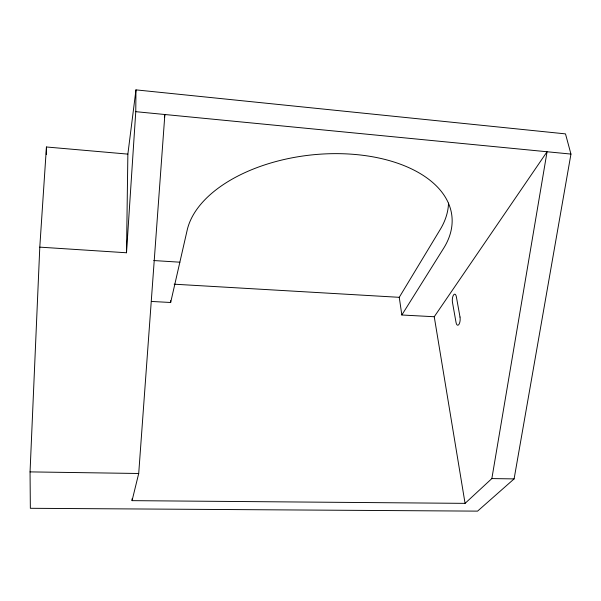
<?xml version="1.0" encoding="UTF-8"?>
<svg xmlns="http://www.w3.org/2000/svg" width="601" height="601" viewBox="0 0 601 601"><rect width="100%" height="100%" fill="white"/><g stroke="black" fill="none" stroke-linecap="round" stroke-linejoin="round"><path stroke-width="0.9" d="M465.069 503.36L434.245 316.742L547.068 151.752L491.851 478.576L465.069 503.36L132.062 500.648L132.077 498.777M126.503 252.766L135.766 111.673L135.961 89.872L565.496 133.88L570.95 154.081L514.103 478.899L477.57 511.128L30.35 508.296L30.05 471.89L39.794 247.139L46.442 146.99L127.87 154.119L126.503 252.766L39.794 247.139M46.315 154.48L46.442 146.99M132.062 500.648L138.711 473.49L164.869 114.513L164.411 117.285M127.87 154.119L135.961 89.872M151.362 301.447L170.661 302.491L187.189 230.085A133.58 75.981 -6.2 0 1 351.51 154.187A133.58 75.981 -6.2 0 1 443.613 248.318L401.844 314.992L434.245 316.742M401.844 314.992L399.252 297.322L440.255 229.439A131.987 77.356 -6.3 0 0 448.519 203.1M491.851 478.576L514.103 478.899M30.05 471.89L138.711 473.49M174.17 284.19L399.252 297.322M153.743 260.541L179.857 262.194M135.766 111.673L570.95 154.081M170.639 300.635L170.661 302.491M460.005 317.043L456.354 296.744A5.401 2.088 -86.3 0 0 453.582 294.933A5.401 2.088 -86.3 0 0 452.463 302.326L456.039 322.497A5.462 2.141 -86.8 0 0 458.871 324.502A5.462 2.141 -86.8 0 0 460.005 317.043"/></g></svg>
